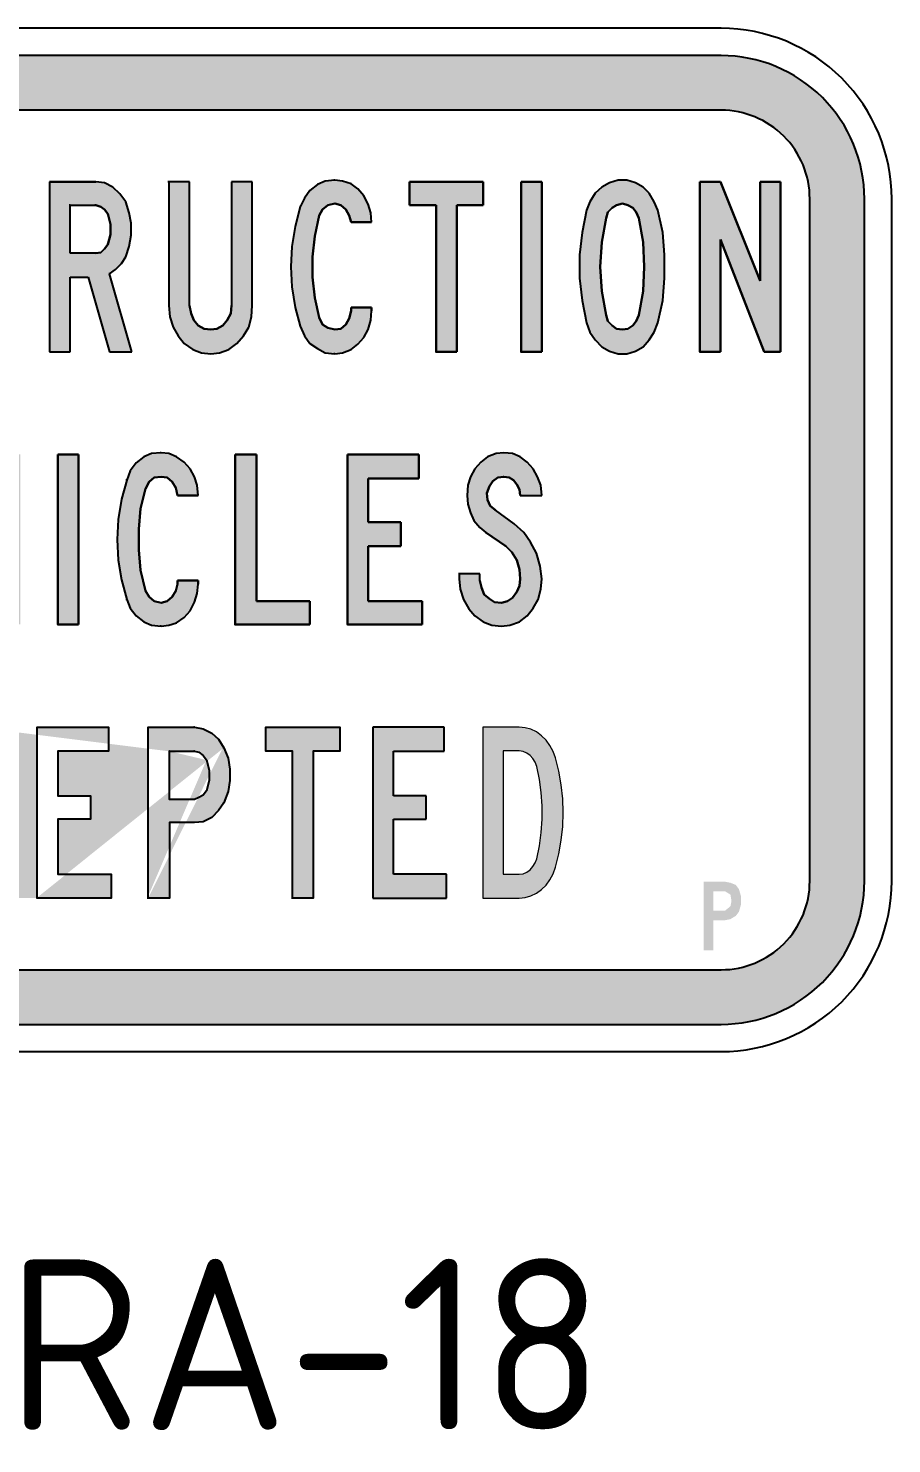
# Model space of a CAD drawing. Extents: x 156 to 1038, y -1303 to 235.
# Drawn here: x 195.8 to 246.4, y 146.8 to 229.8 of the extents above; entities that cross this region are included whole.
import ezdxf

# ---------------------------------------------------------------- set-up
doc = ezdxf.new("R2010")
doc.units = 0
doc.linetypes.add('CENTERX2', pattern=[101.6, 63.5, -12.7, 12.7, -12.7])
doc.layers.get('0').update_dxf_attribs({"linetype": 'CONTINUOUS'})
doc.layers.add('T25', color=1, linetype='CONTINUOUS')
doc.layers.add('TBLK25', color=1, linetype='CONTINUOUS')
doc.styles.add('ISO', font='iso3098b.shx')

msp = doc.modelspace()

# ---------------------------------------------------------------- hatches: boundary and pattern name
at = {"layer": 'T25', "linetype": 'CENTERX2'}
h = msp.add_hatch(color=256, dxfattribs=at)
edge = h.paths.add_edge_path(flags=16)
edge.add_line((166.381, 174.627), (236.381, 174.627))
edge.add_arc((236.381, 179.827), 5.2, 270, 360)
edge.add_line((241.581, 179.827), (241.581, 219.827))
edge.add_arc((236.381, 219.827), 5.2, 0, 90)
edge.add_line((236.381, 225.027), (166.381, 225.027))
edge.add_arc((166.381, 219.827), 5.2, 90, 180)
edge.add_line((161.181, 219.827), (161.181, 179.827))
edge.add_arc((166.381, 179.827), 5.2, 180, 270)
edge = h.paths.add_edge_path()
edge.add_line((166.381, 171.427), (236.381, 171.427))
edge.add_arc((236.381, 179.827), 8.4, 270, 360)
edge.add_line((244.781, 179.827), (244.781, 219.827))
edge.add_arc((236.381, 219.827), 8.4, 0, 90)
edge.add_line((236.381, 228.227), (166.381, 228.227))
edge.add_arc((166.381, 219.827), 8.4, 90, 180)
edge.add_line((157.981, 219.827), (157.981, 179.827))
edge.add_arc((166.381, 179.827), 8.4, 180, 270)
h = msp.add_hatch(color=256, dxfattribs=at)
h.paths.add_polyline_path([(164.238, 216.438), (164.389, 217.647), (164.691, 218.855), (164.892, 219.208), (165.194, 219.46), (165.547, 219.56), (165.95, 219.46), (166.252, 219.208), (166.453, 218.855), (166.504, 218.452), (167.763, 218.452), (167.712, 219.006), (167.511, 219.51), (167.259, 220.013), (166.907, 220.416), (166.504, 220.718), (166.05, 220.87), (165.547, 220.92), (165.043, 220.87), (164.54, 220.668), (164.137, 220.316), (163.784, 219.862), (163.533, 219.359), (163.231, 218.201), (163.079, 217.042), (162.979, 215.834), (163.079, 214.676), (163.231, 213.467), (163.533, 212.359), (163.784, 211.805), (164.137, 211.352), (164.54, 211.05), (165.043, 210.798), (165.547, 210.748), (166.05, 210.798), (166.504, 211), (166.907, 211.302), (167.259, 211.705), (167.511, 212.158), (167.712, 212.712), (167.763, 213.266), (167.763, 213.467), (167.712, 213.467), (166.504, 213.467), (166.504, 213.266), (166.453, 212.812), (166.252, 212.46), (165.95, 212.208), (165.547, 212.158), (165.194, 212.259), (164.892, 212.46), (164.691, 212.863), (164.389, 214.021), (164.238, 215.23)])
h.paths.add_polyline_path([(169.978, 215.179), (170.129, 213.87), (170.381, 212.561), (170.583, 212.007), (170.885, 211.554), (171.237, 211.151), (171.69, 210.899), (172.194, 210.748), (172.698, 210.748), (173.201, 210.899), (173.654, 211.151), (174.057, 211.554), (174.359, 212.007), (174.561, 212.561), (174.813, 213.87), (174.964, 215.179), (174.964, 216.539), (174.813, 217.848), (174.561, 219.157), (174.359, 219.661), (174.057, 220.165), (173.654, 220.517), (173.201, 220.769), (172.698, 220.92), (172.194, 220.92), (171.69, 220.769), (171.237, 220.517), (170.885, 220.165), (170.583, 219.661), (170.381, 219.157), (170.129, 217.848), (169.978, 216.539)])
h.paths.add_polyline_path([(171.187, 215.834), (171.288, 217.294), (171.489, 218.704), (171.64, 219.057), (171.842, 219.308), (172.144, 219.46), (172.446, 219.56), (172.798, 219.46), (173.05, 219.308), (173.302, 219.057), (173.403, 218.704), (173.654, 217.294), (173.755, 215.834), (173.654, 214.424), (173.403, 213.014), (173.302, 212.661), (173.05, 212.41), (172.798, 212.208), (172.446, 212.158), (172.144, 212.208), (171.842, 212.41), (171.64, 212.661), (171.489, 213.014), (171.288, 214.424)], flags=16)
h.paths.add_polyline_path([(178.237, 220.819), (177.028, 220.819), (177.028, 210.849), (178.237, 210.849), (178.237, 217.445), (180.755, 210.849), (181.711, 210.849), (181.711, 220.819), (180.503, 220.819), (180.503, 215.028)])
h.paths.add_polyline_path([(187.502, 213.568), (187.452, 213.115), (187.301, 212.762), (187.049, 212.46), (186.697, 212.259), (186.344, 212.158), (185.992, 212.208), (185.639, 212.359), (185.387, 212.661), (185.186, 213.014), (185.136, 213.467), (185.136, 213.87), (183.927, 213.87), (183.927, 213.568), (183.977, 212.913), (184.179, 212.309), (184.431, 211.805), (184.834, 211.352), (185.287, 211), (185.841, 210.798), (186.344, 210.748), (186.898, 210.798), (187.402, 211.05), (187.855, 211.352), (188.258, 211.805), (188.51, 212.359), (188.661, 212.913), (188.711, 213.568), (188.661, 214.323), (188.409, 215.028), (188.107, 215.683), (187.654, 216.287), (187.15, 216.74), (185.992, 217.546), (185.74, 217.798), (185.589, 218.15), (185.539, 218.603), (185.639, 218.956), (185.891, 219.308), (186.193, 219.51), (186.546, 219.56), (186.848, 219.46), (187.1, 219.308), (187.301, 219.057), (187.452, 218.755), (187.502, 218.452), (188.711, 218.452), (188.661, 219.006), (188.51, 219.51), (188.258, 220.013), (187.905, 220.416), (187.502, 220.718), (187.049, 220.87), (186.546, 220.92), (186.042, 220.87), (185.589, 220.718), (185.186, 220.416), (184.834, 220.013), (184.582, 219.51), (184.431, 219.006), (184.33, 218.452), (184.38, 217.899), (184.531, 217.395), (184.783, 216.942), (185.085, 216.539), (185.488, 216.237), (186.646, 215.431), (186.999, 215.079), (187.251, 214.625), (187.452, 214.122)])
h.paths.add_polyline_path([(193.293, 219.46), (194.855, 219.46), (194.855, 220.819), (190.474, 220.819), (190.474, 219.46), (192.035, 219.46), (192.035, 210.849), (193.293, 210.849)])
h.paths.add_polyline_path([(198.228, 215.23), (199.286, 215.23), (200.545, 210.849), (201.854, 210.849), (200.545, 215.431), (200.897, 215.683), (201.25, 216.035), (201.502, 216.438), (201.703, 217.042), (201.804, 217.697), (201.804, 218.402), (201.703, 219.006), (201.502, 219.661), (201.149, 220.114), (200.746, 220.517), (200.243, 220.769), (199.739, 220.819), (199.689, 220.819), (197.02, 220.819), (197.02, 210.849), (198.228, 210.849)])
h.paths.add_polyline_path([(198.228, 216.64), (198.228, 219.46), (199.739, 219.46), (200.041, 219.359), (200.243, 219.208), (200.444, 218.956), (200.595, 218.352), (200.595, 217.747), (200.444, 217.143), (200.243, 216.891), (200.041, 216.69), (199.739, 216.64)], flags=16)
h.paths.add_polyline_path([(204.271, 212.309), (204.573, 211.805), (204.926, 211.352), (205.429, 211), (205.933, 210.798), (206.487, 210.748), (206.991, 210.798), (207.544, 211), (207.998, 211.352), (208.401, 211.805), (208.703, 212.309), (208.854, 212.913), (208.904, 213.568), (208.904, 220.819), (207.696, 220.819), (207.696, 213.568), (207.645, 213.115), (207.444, 212.712), (207.192, 212.41), (206.839, 212.208), (206.487, 212.158), (206.084, 212.208), (205.732, 212.41), (205.48, 212.712), (205.329, 213.115), (205.228, 213.568), (205.228, 220.819), (204.019, 220.819), (204.019, 213.568), (204.07, 212.913)])
h.paths.add_polyline_path([(211.724, 212.359), (211.976, 211.805), (212.278, 211.352), (212.731, 211.05), (213.184, 210.798), (213.738, 210.748), (214.192, 210.798), (214.695, 211), (215.098, 211.302), (215.45, 211.705), (215.702, 212.158), (215.853, 212.712), (215.904, 213.266), (215.904, 213.467), (215.853, 213.467), (214.695, 213.467), (214.695, 213.266), (214.594, 212.812), (214.393, 212.46), (214.091, 212.208), (213.738, 212.158), (213.335, 212.259), (213.033, 212.46), (212.832, 212.863), (212.58, 214.021), (212.429, 215.23), (212.429, 216.438), (212.58, 217.647), (212.832, 218.855), (213.033, 219.208), (213.335, 219.46), (213.738, 219.56), (214.091, 219.46), (214.393, 219.208), (214.594, 218.855), (214.695, 218.452), (215.904, 218.452), (215.853, 219.006), (215.702, 219.51), (215.45, 220.013), (215.098, 220.416), (214.695, 220.718), (214.192, 220.87), (213.738, 220.92), (213.184, 220.87), (212.731, 220.668), (212.278, 220.316), (211.976, 219.862), (211.724, 219.359), (211.422, 218.201), (211.221, 217.042), (211.17, 215.834), (211.221, 214.676), (211.422, 213.467)])
h.paths.add_polyline_path([(220.889, 219.46), (222.45, 219.46), (222.45, 220.819), (218.119, 220.819), (218.119, 219.46), (219.68, 219.46), (219.68, 210.849), (220.889, 210.849)])
h.paths.add_polyline_path([(224.666, 210.849), (225.874, 210.849), (225.874, 220.819), (224.666, 220.819)])
h.paths.add_polyline_path([(228.09, 215.179), (228.241, 213.87), (228.493, 212.561), (228.694, 212.007), (228.996, 211.554), (229.399, 211.151), (229.853, 210.899), (230.356, 210.748), (230.86, 210.748), (231.363, 210.899), (231.816, 211.151), (232.169, 211.554), (232.471, 212.007), (232.672, 212.561), (232.975, 213.87), (233.075, 215.179), (233.075, 216.539), (232.975, 217.848), (232.672, 219.157), (232.471, 219.661), (232.169, 220.165), (231.816, 220.517), (231.363, 220.769), (230.86, 220.92), (230.356, 220.92), (229.853, 220.769), (229.399, 220.517), (228.996, 220.165), (228.694, 219.661), (228.493, 219.157), (228.241, 217.848), (228.09, 216.539)])
h.paths.add_polyline_path([(229.299, 215.834), (229.399, 217.294), (229.651, 218.704), (229.752, 219.057), (230.004, 219.308), (230.255, 219.46), (230.608, 219.56), (230.91, 219.46), (231.212, 219.308), (231.414, 219.057), (231.565, 218.704), (231.816, 217.294), (231.867, 215.834), (231.816, 214.424), (231.565, 213.014), (231.414, 212.661), (231.212, 212.41), (230.91, 212.208), (230.608, 212.158), (230.255, 212.208), (230.004, 212.41), (229.752, 212.661), (229.651, 213.014), (229.399, 214.424)], flags=16)
h.paths.add_polyline_path([(236.349, 217.445), (238.917, 210.849), (239.874, 210.849), (239.874, 220.819), (238.665, 220.819), (238.665, 215.028), (236.349, 220.819), (235.14, 220.819), (235.14, 210.849), (236.349, 210.849)])
h = msp.add_hatch(color=256, dxfattribs=at)
h.paths.add_polyline_path([(179.143, 198.248), (177.633, 204.845), (176.424, 204.845), (178.589, 194.874), (179.647, 194.874), (181.863, 204.845), (180.604, 204.845)])
h.paths.add_polyline_path([(184.028, 194.874), (188.409, 194.874), (188.409, 196.234), (185.236, 196.234), (185.236, 199.457), (187.2, 199.457), (187.2, 200.866), (185.236, 200.866), (185.236, 203.435), (188.258, 203.435), (188.258, 204.845), (184.028, 204.845)])
h.paths.add_polyline_path([(191.833, 199.457), (194.099, 199.457), (194.099, 194.874), (195.308, 194.874), (195.308, 204.845), (194.099, 204.845), (194.099, 200.866), (191.833, 200.866), (191.833, 204.845), (190.574, 204.845), (190.574, 194.874), (191.833, 194.874)])
h.paths.add_polyline_path([(198.732, 204.845), (197.523, 204.845), (197.523, 194.874), (198.732, 194.874)])
h.paths.add_polyline_path([(201.048, 198.651), (201.25, 197.493), (201.552, 196.334), (201.753, 195.831), (202.106, 195.378), (202.559, 195.025), (203.012, 194.824), (203.566, 194.773), (204.019, 194.824), (204.473, 194.975), (204.926, 195.277), (205.278, 195.68), (205.53, 196.183), (205.681, 196.687), (205.732, 197.241), (205.732, 197.442), (205.681, 197.442), (204.523, 197.442), (204.523, 197.241), (204.422, 196.838), (204.221, 196.485), (203.919, 196.234), (203.566, 196.133), (203.163, 196.234), (202.861, 196.485), (202.66, 196.838), (202.358, 198.047), (202.257, 199.255), (202.257, 200.464), (202.358, 201.672), (202.66, 202.83), (202.861, 203.233), (203.163, 203.485), (203.566, 203.535), (203.919, 203.485), (204.221, 203.233), (204.422, 202.881), (204.523, 202.428), (205.732, 202.428), (205.681, 203.032), (205.53, 203.535), (205.278, 203.989), (204.926, 204.391), (204.473, 204.694), (204.019, 204.895), (203.566, 204.945), (203.012, 204.895), (202.559, 204.694), (202.106, 204.341), (201.753, 203.888), (201.552, 203.334), (201.25, 202.226), (201.048, 201.018), (200.998, 199.859)])
h.paths.add_polyline_path([(207.897, 194.874), (212.278, 194.874), (212.278, 196.234), (209.156, 196.234), (209.156, 204.845), (207.897, 204.845)])
h.paths.add_polyline_path([(215.702, 199.457), (217.616, 199.457), (217.616, 200.866), (215.702, 200.866), (215.702, 203.435), (218.673, 203.435), (218.673, 204.845), (214.494, 204.845), (214.494, 194.874), (218.875, 194.874), (218.875, 196.234), (215.702, 196.234)])
h.paths.add_polyline_path([(223.155, 201.571), (222.853, 201.823), (222.702, 202.176), (222.651, 202.579), (222.803, 202.981), (223.004, 203.284), (223.306, 203.485), (223.659, 203.535), (223.961, 203.485), (224.213, 203.334), (224.414, 203.082), (224.565, 202.78), (224.615, 202.428), (225.874, 202.428), (225.824, 203.032), (225.623, 203.535), (225.371, 203.989), (225.018, 204.391), (224.615, 204.694), (224.162, 204.895), (223.659, 204.945), (223.205, 204.895), (222.702, 204.694), (222.299, 204.391), (221.947, 203.989), (221.695, 203.535), (221.544, 203.032), (221.493, 202.428), (221.544, 201.924), (221.695, 201.42), (221.896, 200.967), (222.249, 200.564), (222.601, 200.262), (223.759, 199.457), (224.112, 199.104), (224.414, 198.651), (224.565, 198.097), (224.615, 197.543), (224.565, 197.14), (224.414, 196.788), (224.162, 196.435), (223.86, 196.234), (223.508, 196.133), (223.105, 196.183), (222.803, 196.385), (222.5, 196.637), (222.349, 197.039), (222.249, 197.442), (222.249, 197.845), (221.04, 197.845), (221.04, 197.543), (221.09, 196.939), (221.292, 196.334), (221.594, 195.78), (221.947, 195.378), (222.45, 195.025), (222.954, 194.824), (223.508, 194.773), (224.011, 194.824), (224.565, 195.025), (225.018, 195.378), (225.371, 195.831), (225.673, 196.334), (225.824, 196.939), (225.874, 197.543), (225.774, 198.298), (225.572, 199.054), (225.22, 199.708), (224.817, 200.262), (224.263, 200.766)])
h = msp.add_hatch(color=256, dxfattribs=at)
h.paths.add_polyline_path([(190.67, 183.208), (190.67, 184.467), (190.821, 185.676), (191.124, 186.834), (191.275, 187.187), (191.627, 187.438), (191.98, 187.539), (192.332, 187.438), (192.634, 187.237), (192.836, 186.885), (192.936, 186.431), (194.145, 186.431), (194.095, 186.985), (193.944, 187.539), (193.692, 187.992), (193.339, 188.395), (192.936, 188.697), (192.433, 188.899), (191.98, 188.949), (191.476, 188.848), (190.973, 188.647), (190.57, 188.294), (190.217, 187.892), (189.965, 187.338), (189.663, 186.18), (189.462, 185.021), (189.411, 183.863), (189.462, 182.655), (189.663, 181.496), (189.965, 180.338), (190.217, 179.835), (190.57, 179.381), (190.973, 179.029), (191.476, 178.827), (191.98, 178.727), (192.433, 178.827), (192.936, 178.978), (193.339, 179.281), (193.692, 179.683), (193.944, 180.137), (194.095, 180.691), (194.145, 181.245), (194.145, 181.446), (194.095, 181.446), (192.936, 181.446), (192.936, 181.245), (192.836, 180.842), (192.634, 180.489), (192.332, 180.237), (191.98, 180.137), (191.627, 180.237), (191.275, 180.489), (191.124, 180.842), (190.821, 182)])
h.paths.add_polyline_path([(179.793, 178.827), (175.463, 178.827), (175.463, 188.848), (179.642, 188.848), (179.642, 187.438), (176.671, 187.438), (176.671, 184.82), (178.585, 184.82), (178.585, 183.46), (176.671, 183.46), (176.671, 180.237), (179.793, 180.237)], flags=17)
h.paths.add_polyline_path([(196.31, 178.827), (196.31, 188.848), (200.49, 188.848), (200.49, 187.438), (197.519, 187.438), (197.519, 184.82), (199.432, 184.82), (199.432, 183.46), (197.519, 183.46), (197.519, 180.237), (200.641, 180.237), (200.641, 178.827)], flags=17)
h.paths.add_polyline_path([(219.092, 184.82), (217.179, 184.82), (217.179, 187.438), (220.15, 187.438), (220.15, 188.848), (215.97, 188.848), (215.97, 178.827), (220.301, 178.827), (220.301, 180.237), (217.179, 180.237), (217.179, 183.46), (219.092, 183.46)])
h.paths.add_polyline_path([(222.42, 178.833), (224.553, 178.833), (224.9, 178.861), (225.239, 178.961), (225.569, 179.117), (225.861, 179.328), (226.127, 179.593), (226.356, 179.904), (226.548, 180.261), (226.676, 180.636), (226.877, 181.423), (227.014, 182.219), (227.106, 183.025), (227.133, 183.839), (227.106, 184.654), (227.014, 185.468), (226.877, 186.264), (226.676, 187.051), (226.548, 187.427), (226.356, 187.774), (226.127, 188.086), (225.861, 188.351), (225.569, 188.571), (225.239, 188.726), (224.9, 188.818), (224.553, 188.854), (222.42, 188.854)])
h.paths.add_polyline_path([(223.619, 180.234), (224.553, 180.234), (224.781, 180.261), (224.992, 180.353), (225.193, 180.49), (225.358, 180.673), (225.486, 180.892), (225.578, 181.14), (225.733, 181.899), (225.843, 182.668), (225.889, 183.455), (225.889, 184.233), (225.843, 185.011), (225.733, 185.789), (225.578, 186.548), (225.486, 186.795), (225.358, 187.015), (225.193, 187.198), (224.992, 187.335), (224.781, 187.418), (224.553, 187.454), (223.619, 187.454)], flags=16)
h.paths.add_polyline_path([(185.786, 178.827), (187.196, 178.827), (185.182, 184.065), (186.994, 188.848), (185.635, 188.848), (184.577, 185.827), (183.52, 188.848), (182.16, 188.848), (183.973, 184.065), (181.959, 178.827), (183.369, 178.827), (184.577, 182.252)], flags=17)
h.paths.add_polyline_path([(207.238, 184.417), (206.936, 183.964), (206.533, 183.561), (206.029, 183.309), (205.526, 183.259), (204.065, 183.259), (204.065, 178.827), (202.806, 178.827), (202.806, 188.848), (205.526, 188.848), (206.029, 188.748), (206.533, 188.496), (206.936, 188.143), (207.238, 187.64), (207.49, 187.036), (207.59, 186.381), (207.59, 185.726), (207.49, 185.072)])
h.paths.add_polyline_path([(205.526, 188.848), (205.475, 188.848)], flags=17)
h.paths.add_polyline_path([(206.231, 185.122), (206.029, 184.87), (205.777, 184.719), (205.526, 184.618), (204.065, 184.618), (204.065, 187.438), (205.526, 187.438), (205.777, 187.388), (206.029, 187.187), (206.231, 186.935), (206.382, 186.331), (206.382, 185.726)], flags=16)
h.paths.add_polyline_path([(205.475, 187.438), (205.526, 187.438)], flags=0)
h.paths.add_polyline_path([(211.266, 178.827), (211.266, 187.438), (209.705, 187.438), (209.705, 188.848), (214.036, 188.848), (214.036, 187.438), (212.475, 187.438), (212.475, 178.827)])
edge = h.paths.add_edge_path()
edge.add_line((175.463, 178.827), (175.412, 178.827))
edge.add_line((196.31, 178.827), (196.26, 178.827))
edge.add_line((207.238, 187.64), (207.187, 187.64))
edge.add_line((202.806, 178.827), (202.756, 178.827))
edge.add_line((206.231, 186.935), (206.18, 186.935))
edge.add_line((204.065, 187.438), (204.015, 187.438))
edge.add_line((191.929, 188.949), (191.98, 188.949))
edge.add_line((191.98, 188.949), (192.433, 188.899))
edge.add_line((192.433, 188.899), (192.936, 188.697))
edge.add_line((192.936, 188.697), (193.339, 188.395))
edge.add_line((193.339, 188.395), (193.692, 187.992))
edge.add_line((193.692, 187.992), (193.944, 187.539))
edge.add_line((193.944, 187.539), (194.095, 186.985))
edge.add_line((194.095, 186.985), (194.145, 186.431))
edge.add_line((194.145, 186.431), (192.936, 186.431))
edge.add_line((192.936, 186.431), (192.836, 186.885))
edge.add_line((192.836, 186.885), (192.634, 187.237))
edge.add_line((192.634, 187.237), (192.332, 187.438))
edge.add_line((192.332, 187.438), (191.98, 187.539))
edge.add_line((191.98, 187.539), (191.627, 187.438))
edge.add_line((191.627, 187.438), (191.275, 187.187))
edge.add_line((191.275, 187.187), (191.124, 186.834))
edge.add_line((191.124, 186.834), (190.821, 185.676))
edge.add_line((190.821, 185.676), (190.67, 184.467))
edge.add_line((190.67, 184.467), (190.67, 183.208))
edge.add_line((190.67, 183.208), (190.821, 182))
edge.add_line((190.821, 182), (191.124, 180.842))
edge.add_line((191.124, 180.842), (191.275, 180.489))
edge.add_line((191.275, 180.489), (191.627, 180.237))
edge.add_line((191.627, 180.237), (191.98, 180.137))
edge.add_line((191.98, 180.137), (192.332, 180.237))
edge.add_line((192.332, 180.237), (192.634, 180.489))
edge.add_line((192.634, 180.489), (192.836, 180.842))
edge.add_line((192.836, 180.842), (192.936, 181.245))
edge.add_line((192.936, 181.245), (192.936, 181.446))
edge.add_line((192.936, 181.446), (194.145, 181.446))
edge.add_line((194.145, 181.446), (194.095, 181.446))
h.paths.add_polyline_path([(197.933, 151.34), (204.84, 151.34), (204.84, 146.84), (197.933, 146.84)], flags=9)
at = {"layer": 'TBLK25', "linetype": 'CENTERX2'}
h = msp.add_hatch(color=256, dxfattribs=at)
h.paths.add_polyline_path([(236.617, 179.226), (236.554, 179.226)], flags=0)
edge = h.paths.add_edge_path(flags=16)
edge.add_line((235.927, 178.097), (235.927, 179.226))
edge.add_line((235.927, 179.226), (236.617, 179.226))
edge.add_line((236.93, 179.037), (236.617, 179.226))
edge.add_line((236.93, 179.037), (236.993, 178.661))
edge.add_line((236.993, 178.661), (236.93, 178.348))
edge.add_line((236.93, 178.348), (236.617, 178.097))
edge.add_line((236.617, 178.097), (235.927, 178.097))
h.paths.add_polyline_path([(236.554, 179.79), (236.617, 179.79)], flags=16)
edge = h.paths.add_edge_path()
edge.add_line((235.927, 175.776), (235.362, 175.776))
edge.add_line((235.362, 175.776), (235.362, 179.79))
edge.add_line((235.362, 179.79), (236.617, 179.79))
edge.add_line((236.93, 179.727), (236.617, 179.79))
edge.add_line((236.93, 179.727), (237.244, 179.602))
edge.add_line((237.244, 179.602), (237.432, 179.351))
edge.add_line((237.432, 179.351), (237.557, 178.912))
edge.add_line((237.557, 178.912), (237.557, 178.473))
edge.add_line((237.557, 178.473), (237.432, 178.034))
edge.add_line((237.432, 178.034), (237.244, 177.783))
edge.add_line((237.244, 177.783), (236.93, 177.595))
edge.add_line((236.93, 177.595), (236.617, 177.532))
edge.add_line((236.617, 177.532), (235.927, 177.532))
edge.add_line((235.927, 177.532), (235.927, 175.776))

# ---------------------------------------------------------------- linework, layer by layer
at = {"color": 1}
for p, q in [((197.02, 220.819), (197.02, 210.849)), ((197.02, 220.819), (199.739, 220.819)), ((199.739, 220.819), (199.689, 220.819)), ((199.739, 220.819), (199.689, 220.819)), ((200.243, 220.769), (199.739, 220.819)), ((200.746, 220.517), (200.243, 220.769)), ((204.019, 220.819), (203.969, 220.819)), ((204.019, 220.819), (204.019, 213.568)), ((205.228, 220.819), (204.019, 220.819)), ((205.228, 213.568), (205.228, 220.819)), ((208.904, 220.819), (207.696, 220.819)), ((207.696, 220.819), (207.696, 213.568)), ((208.904, 213.568), (208.904, 220.819)), ((213.184, 220.87), (212.731, 220.668)), ((213.738, 220.92), (213.184, 220.87)), ((213.738, 220.92), (213.688, 220.92)), ((214.192, 220.87), (213.738, 220.92)), ((214.695, 220.718), (214.192, 220.87)), ((218.119, 219.46), (218.119, 220.819)), ((218.119, 220.819), (222.45, 220.819)), ((222.45, 220.819), (222.45, 219.46)), ((224.666, 210.849), (224.666, 220.819)), ((224.666, 220.819), (225.874, 220.819)), ((225.874, 220.819), (225.874, 210.849)), ((229.853, 220.769), (229.399, 220.517)), ((230.356, 220.92), (229.853, 220.769)), ((230.86, 220.92), (230.356, 220.92)), ((231.363, 220.769), (230.86, 220.92)), ((231.816, 220.517), (231.363, 220.769)), ((235.14, 210.849), (235.14, 220.819)), ((235.14, 220.819), (236.349, 220.819)), ((236.349, 220.819), (238.665, 215.028)), ((238.665, 215.028), (238.665, 220.819)), ((238.665, 220.819), (239.874, 220.819)), ((239.874, 220.819), (239.874, 210.849)), ((201.149, 220.114), (200.746, 220.517)), ((201.502, 219.661), (201.149, 220.114)), ((212.278, 220.316), (211.976, 219.862)), ((212.731, 220.668), (212.278, 220.316)), ((215.098, 220.416), (214.695, 220.718)), ((215.45, 220.013), (215.098, 220.416)), ((215.702, 219.51), (215.45, 220.013)), ((228.996, 220.165), (228.694, 219.661)), ((229.399, 220.517), (228.996, 220.165)), ((232.169, 220.165), (231.816, 220.517)), ((232.471, 219.661), (232.169, 220.165)), ((198.228, 219.46), (198.178, 219.46)), ((198.228, 219.46), (199.739, 219.46)), ((198.228, 216.64), (198.228, 219.46)), ((199.739, 219.46), (199.689, 219.46)), ((199.739, 219.46), (199.689, 219.46)), ((200.041, 219.359), (199.739, 219.46)), ((200.243, 219.208), (200.041, 219.359)), ((200.444, 218.956), (200.243, 219.208)), ((201.502, 219.661), (201.451, 219.661)), ((201.703, 219.006), (201.502, 219.661)), ((211.724, 219.359), (211.422, 218.201)), ((211.724, 219.359), (211.674, 219.359)), ((211.976, 219.862), (211.724, 219.359)), ((213.033, 219.208), (212.832, 218.855)), ((213.335, 219.46), (213.033, 219.208)), ((213.738, 219.56), (213.335, 219.46)), ((214.091, 219.46), (213.738, 219.56)), ((214.393, 219.208), (214.091, 219.46)), ((214.594, 218.855), (214.393, 219.208)), ((215.853, 219.006), (215.702, 219.51)), ((219.68, 219.46), (218.119, 219.46)), ((219.68, 210.849), (219.68, 219.46)), ((222.45, 219.46), (220.889, 219.46)), ((220.889, 219.46), (220.889, 210.849)), ((228.493, 219.157), (228.241, 217.848)), ((228.694, 219.661), (228.493, 219.157)), ((230.004, 219.308), (229.752, 219.057)), ((230.255, 219.46), (230.004, 219.308)), ((230.608, 219.56), (230.255, 219.46)), ((230.91, 219.46), (230.608, 219.56)), ((231.212, 219.308), (230.91, 219.46)), ((231.414, 219.057), (231.212, 219.308)), ((232.672, 219.157), (232.471, 219.661)), ((232.975, 217.848), (232.672, 219.157)), ((200.444, 218.956), (200.394, 218.956)), ((200.595, 218.352), (200.444, 218.956)), ((200.595, 217.747), (200.595, 218.352)), ((201.804, 218.402), (201.703, 219.006)), ((201.804, 217.697), (201.804, 218.402)), ((212.832, 218.855), (212.58, 217.647)), ((214.695, 218.452), (214.594, 218.855)), ((215.904, 218.452), (214.695, 218.452)), ((215.904, 218.452), (215.853, 219.006)), ((229.651, 218.704), (229.399, 217.294)), ((229.752, 219.057), (229.651, 218.704)), ((231.565, 218.704), (231.414, 219.057)), ((231.816, 217.294), (231.565, 218.704)), ((200.444, 217.143), (200.595, 217.747)), ((201.703, 217.042), (201.804, 217.697)), ((211.422, 218.201), (211.221, 217.042)), ((212.58, 217.647), (212.429, 216.438)), ((228.241, 217.848), (228.09, 216.539)), ((233.075, 216.539), (232.975, 217.848)), ((238.917, 210.849), (236.349, 217.445)), ((236.349, 217.445), (236.349, 210.849)), ((199.739, 216.64), (198.228, 216.64)), ((199.739, 216.64), (200.041, 216.69)), ((200.041, 216.69), (200.243, 216.891)), ((200.243, 216.891), (200.444, 217.143)), ((200.444, 217.143), (200.394, 217.143)), ((201.502, 216.438), (201.703, 217.042)), ((211.221, 217.042), (211.17, 215.834)), ((229.399, 217.294), (229.299, 215.834)), ((231.867, 215.834), (231.816, 217.294)), ((200.897, 215.683), (201.25, 216.035)), ((201.25, 216.035), (201.502, 216.438)), ((201.502, 216.438), (201.451, 216.438)), ((211.17, 215.834), (211.221, 214.676)), ((212.429, 216.438), (212.429, 215.23)), ((228.09, 216.539), (228.09, 215.179)), ((229.299, 215.834), (229.399, 214.424)), ((231.816, 214.424), (231.867, 215.834)), ((233.075, 215.179), (233.075, 216.539)), ((198.228, 210.849), (198.228, 215.23)), ((198.228, 215.23), (199.286, 215.23)), ((199.286, 215.23), (200.545, 210.849)), ((200.545, 215.431), (200.495, 215.431)), ((200.545, 215.431), (200.897, 215.683)), ((201.854, 210.849), (200.545, 215.431)), ((212.429, 215.23), (212.58, 214.021)), ((228.09, 215.179), (228.241, 213.87)), ((232.975, 213.87), (233.075, 215.179)), ((211.221, 214.676), (211.422, 213.467)), ((229.399, 214.424), (229.651, 213.014)), ((231.565, 213.014), (231.816, 214.424)), ((204.019, 213.568), (204.07, 212.913)), ((205.228, 213.568), (205.329, 213.115)), ((207.696, 213.568), (207.645, 213.568)), ((207.645, 213.115), (207.696, 213.568)), ((207.696, 213.568), (207.645, 213.568)), ((208.854, 212.913), (208.904, 213.568)), ((211.422, 213.467), (211.724, 212.359)), ((212.58, 214.021), (212.832, 212.863)), ((214.695, 213.266), (214.695, 213.467)), ((214.695, 213.467), (215.904, 213.467)), ((215.904, 213.467), (215.853, 213.467)), ((215.904, 213.467), (215.904, 213.266)), ((228.241, 213.87), (228.493, 212.561)), ((232.672, 212.561), (232.975, 213.87)), ((204.07, 212.913), (204.271, 212.309)), ((205.329, 213.115), (205.48, 212.712)), ((205.48, 212.712), (205.732, 212.41)), ((207.192, 212.41), (207.444, 212.712)), ((207.444, 212.712), (207.645, 213.115)), ((208.703, 212.309), (208.854, 212.913)), ((212.832, 212.863), (213.033, 212.46)), ((213.033, 212.46), (213.335, 212.259)), ((214.091, 212.208), (214.393, 212.46)), ((214.393, 212.46), (214.594, 212.812)), ((214.594, 212.812), (214.695, 213.266)), ((215.702, 212.158), (215.853, 212.712)), ((215.904, 213.266), (215.853, 213.266)), ((215.853, 212.712), (215.904, 213.266)), ((215.904, 213.266), (215.853, 213.266)), ((228.493, 212.561), (228.694, 212.007)), ((229.651, 213.014), (229.752, 212.661)), ((229.752, 212.661), (230.004, 212.41)), ((231.212, 212.41), (231.414, 212.661)), ((231.414, 212.661), (231.565, 213.014)), ((231.565, 213.014), (231.514, 213.014)), ((232.471, 212.007), (232.672, 212.561)), ((232.672, 212.561), (232.622, 212.561)), ((204.271, 212.309), (204.573, 211.805)), ((204.573, 211.805), (204.926, 211.352)), ((205.732, 212.41), (206.084, 212.208)), ((206.084, 212.208), (206.487, 212.158)), ((206.487, 212.158), (206.437, 212.158)), ((206.487, 212.158), (206.839, 212.208)), ((206.839, 212.208), (207.192, 212.41)), ((207.998, 211.352), (208.401, 211.805)), ((208.401, 211.805), (208.703, 212.309)), ((211.724, 212.359), (211.674, 212.359)), ((211.724, 212.359), (211.976, 211.805)), ((211.976, 211.805), (212.278, 211.352)), ((213.335, 212.259), (213.738, 212.158)), ((213.738, 212.158), (214.091, 212.208)), ((215.098, 211.302), (215.45, 211.705)), ((215.45, 211.705), (215.702, 212.158)), ((228.694, 212.007), (228.996, 211.554)), ((230.004, 212.41), (230.255, 212.208)), ((230.255, 212.208), (230.608, 212.158)), ((230.608, 212.158), (230.91, 212.208)), ((230.91, 212.208), (231.212, 212.41)), ((232.169, 211.554), (232.471, 212.007)), ((197.02, 210.849), (198.228, 210.849)), ((200.545, 210.849), (201.854, 210.849)), ((204.926, 211.352), (205.429, 211)), ((205.429, 211), (205.933, 210.798)), ((205.933, 210.798), (206.487, 210.748)), ((206.487, 210.748), (206.991, 210.798)), ((206.991, 210.798), (207.544, 211)), ((207.544, 211), (207.998, 211.352)), ((212.278, 211.352), (212.731, 211.05)), ((212.731, 211.05), (213.184, 210.798)), ((213.184, 210.798), (213.738, 210.748)), ((213.738, 210.748), (214.192, 210.798)), ((214.192, 210.798), (214.695, 211)), ((214.695, 211), (215.098, 211.302)), ((219.68, 210.849), (219.63, 210.849)), ((220.889, 210.849), (219.68, 210.849)), ((224.666, 210.849), (224.615, 210.849)), ((225.874, 210.849), (224.666, 210.849)), ((228.996, 211.554), (229.399, 211.151)), ((229.399, 211.151), (229.853, 210.899)), ((229.853, 210.899), (230.356, 210.748)), ((230.86, 210.748), (231.363, 210.899)), ((231.363, 210.899), (231.816, 211.151)), ((231.816, 211.151), (232.169, 211.554)), ((235.14, 210.849), (235.09, 210.849)), ((236.349, 210.849), (235.14, 210.849)), ((239.874, 210.849), (238.917, 210.849)), ((213.738, 210.748), (213.688, 210.748)), ((230.356, 210.748), (230.86, 210.748)), ((197.523, 194.874), (197.523, 204.845)), ((197.523, 204.845), (198.732, 204.845)), ((198.732, 204.845), (198.732, 194.874)), ((202.106, 204.341), (201.753, 203.888)), ((202.559, 204.694), (202.106, 204.341)), ((203.012, 204.895), (202.559, 204.694)), ((203.566, 204.945), (203.012, 204.895)), ((203.566, 204.945), (203.516, 204.945)), ((204.019, 204.895), (203.566, 204.945)), ((204.473, 204.694), (204.019, 204.895)), ((204.926, 204.391), (204.473, 204.694)), ((205.278, 203.989), (204.926, 204.391)), ((207.897, 194.874), (207.897, 204.845)), ((207.897, 204.845), (209.156, 204.845)), ((209.156, 204.845), (209.156, 196.234)), ((214.494, 194.874), (214.494, 204.845)), ((214.494, 204.845), (218.673, 204.845)), ((218.673, 204.845), (218.673, 203.435)), ((222.299, 204.391), (221.947, 203.989)), ((222.702, 204.694), (222.299, 204.391)), ((223.205, 204.895), (222.702, 204.694)), ((223.659, 204.945), (223.205, 204.895)), ((224.162, 204.895), (223.659, 204.945)), ((224.615, 204.694), (224.162, 204.895)), ((225.018, 204.391), (224.615, 204.694)), ((225.371, 203.989), (225.018, 204.391)), ((201.552, 203.334), (201.25, 202.226)), ((201.552, 203.334), (201.502, 203.334)), ((201.753, 203.888), (201.552, 203.334)), ((203.163, 203.485), (202.861, 203.233)), ((203.566, 203.535), (203.163, 203.485)), ((203.919, 203.485), (203.566, 203.535)), ((204.221, 203.233), (203.919, 203.485)), ((205.53, 203.535), (205.278, 203.989)), ((205.681, 203.032), (205.53, 203.535)), ((218.673, 203.435), (215.702, 203.435)), ((215.702, 203.435), (215.702, 200.866)), ((221.695, 203.535), (221.544, 203.032)), ((221.947, 203.989), (221.695, 203.535)), ((223.306, 203.485), (223.004, 203.284)), ((223.659, 203.535), (223.306, 203.485)), ((223.659, 203.535), (223.608, 203.535)), ((223.961, 203.485), (223.659, 203.535)), ((224.213, 203.334), (223.961, 203.485)), ((224.414, 203.082), (224.213, 203.334)), ((225.623, 203.535), (225.371, 203.989)), ((225.824, 203.032), (225.623, 203.535)), ((202.66, 202.83), (202.358, 201.672)), ((202.861, 203.233), (202.66, 202.83)), ((204.422, 202.881), (204.221, 203.233)), ((204.523, 202.428), (204.422, 202.881)), ((205.732, 202.428), (205.681, 203.032)), ((221.544, 203.032), (221.493, 202.428)), ((222.803, 202.981), (222.651, 202.579)), ((222.651, 202.579), (222.702, 202.176)), ((223.004, 203.284), (222.803, 202.981)), ((224.565, 202.78), (224.414, 203.082)), ((224.615, 202.428), (224.565, 202.78)), ((225.874, 202.428), (225.824, 203.032)), ((201.25, 202.226), (201.048, 201.018)), ((202.358, 201.672), (202.257, 200.464)), ((205.732, 202.428), (204.523, 202.428)), ((221.493, 202.428), (221.544, 201.924)), ((221.544, 201.924), (221.695, 201.42)), ((222.702, 202.176), (222.853, 201.823)), ((222.853, 201.823), (223.155, 201.571)), ((224.615, 202.428), (225.874, 202.428)), ((201.048, 201.018), (200.998, 199.859)), ((215.702, 200.866), (217.616, 200.866)), ((217.616, 200.866), (217.616, 199.457)), ((221.695, 201.42), (221.896, 200.967)), ((221.896, 200.967), (222.249, 200.564)), ((223.155, 201.571), (223.105, 201.571)), ((223.155, 201.571), (223.105, 201.571)), ((224.263, 200.766), (223.155, 201.571)), ((202.257, 200.464), (202.257, 199.255)), ((222.249, 200.564), (222.601, 200.262)), ((222.601, 200.262), (222.551, 200.262)), ((222.601, 200.262), (222.551, 200.262)), ((223.759, 199.457), (222.601, 200.262)), ((224.817, 200.262), (224.263, 200.766)), ((225.22, 199.708), (224.817, 200.262)), ((200.998, 199.859), (201.048, 198.651)), ((202.257, 199.255), (202.358, 198.047)), ((217.616, 199.457), (215.702, 199.457)), ((215.702, 199.457), (215.702, 196.234)), ((223.759, 199.457), (223.709, 199.457)), ((224.112, 199.104), (223.759, 199.457)), ((225.572, 199.054), (225.22, 199.708)), ((201.048, 198.651), (201.25, 197.493)), ((224.414, 198.651), (224.112, 199.104)), ((224.565, 198.097), (224.414, 198.651)), ((225.774, 198.298), (225.572, 199.054)), ((202.358, 198.047), (202.66, 196.838)), ((221.04, 197.845), (220.99, 197.845)), ((221.04, 197.845), (221.04, 197.543)), ((222.249, 197.845), (221.04, 197.845)), ((221.04, 197.543), (221.09, 196.939)), ((222.249, 197.442), (222.249, 197.845)), ((224.615, 197.543), (224.565, 198.097)), ((224.565, 197.14), (224.615, 197.543)), ((224.615, 197.543), (224.565, 197.543)), ((225.874, 197.543), (225.774, 198.298)), ((225.824, 196.939), (225.874, 197.543)), ((201.25, 197.493), (201.552, 196.334)), ((202.66, 196.838), (202.861, 196.485)), ((204.221, 196.485), (204.422, 196.838)), ((204.422, 196.838), (204.523, 197.241)), ((204.523, 197.241), (204.523, 197.442)), ((204.523, 197.442), (205.732, 197.442)), ((205.53, 196.183), (205.681, 196.687)), ((205.732, 197.442), (205.681, 197.442)), ((205.732, 197.241), (205.681, 197.241)), ((205.681, 196.687), (205.732, 197.241)), ((205.732, 197.241), (205.681, 197.241)), ((205.732, 197.442), (205.732, 197.241)), ((221.09, 196.939), (221.292, 196.334)), ((222.249, 197.442), (222.349, 197.039)), ((222.349, 197.039), (222.5, 196.637)), ((224.162, 196.435), (224.414, 196.788)), ((224.414, 196.788), (224.565, 197.14)), ((225.673, 196.334), (225.824, 196.939)), ((201.552, 196.334), (201.502, 196.334)), ((201.552, 196.334), (201.753, 195.831)), ((202.861, 196.485), (203.163, 196.234)), ((203.163, 196.234), (203.566, 196.133)), ((203.566, 196.133), (203.919, 196.234)), ((203.919, 196.234), (204.221, 196.485)), ((205.278, 195.68), (205.53, 196.183)), ((209.156, 196.234), (212.278, 196.234)), ((212.278, 196.234), (212.278, 194.874)), ((215.702, 196.234), (218.875, 196.234)), ((218.875, 196.234), (218.875, 194.874)), ((221.292, 196.334), (221.594, 195.78)), ((222.5, 196.637), (222.803, 196.385)), ((222.803, 196.385), (223.105, 196.183)), ((223.105, 196.183), (223.508, 196.133)), ((223.508, 196.133), (223.457, 196.133)), ((223.508, 196.133), (223.86, 196.234)), ((223.86, 196.234), (224.162, 196.435)), ((225.371, 195.831), (225.673, 196.334)), ((201.753, 195.831), (202.106, 195.378)), ((202.106, 195.378), (202.559, 195.025)), ((202.559, 195.025), (203.012, 194.824)), ((204.473, 194.975), (204.926, 195.277)), ((204.926, 195.277), (205.278, 195.68)), ((221.594, 195.78), (221.947, 195.378)), ((221.947, 195.378), (222.45, 195.025)), ((222.45, 195.025), (222.954, 194.824)), ((224.011, 194.824), (224.565, 195.025)), ((224.565, 195.025), (225.018, 195.378)), ((225.018, 195.378), (225.371, 195.831)), ((197.523, 194.874), (197.473, 194.874)), ((198.732, 194.874), (197.523, 194.874)), ((203.012, 194.824), (203.566, 194.773)), ((203.566, 194.773), (203.516, 194.773)), ((203.566, 194.773), (204.019, 194.824)), ((204.019, 194.824), (204.473, 194.975)), ((207.897, 194.874), (207.847, 194.874)), ((212.278, 194.874), (207.897, 194.874)), ((214.494, 194.874), (214.443, 194.874)), ((218.875, 194.874), (214.494, 194.874)), ((222.954, 194.824), (223.508, 194.773)), ((223.508, 194.773), (224.011, 194.824)), ((207.238, 187.64), (207.187, 187.64)), ((204.065, 187.438), (204.015, 187.438)), ((206.231, 186.935), (206.18, 186.935)), ((196.31, 178.827), (196.26, 178.827)), ((202.806, 178.827), (202.756, 178.827))]:
    msp.add_line(p, q, dxfattribs=at)
msp.add_lwpolyline([(196.31, 178.827), (196.31, 188.848), (200.49, 188.848), (200.49, 187.438), (197.519, 187.438), (197.519, 184.82), (199.432, 184.82), (199.432, 183.46), (197.519, 183.46), (197.519, 180.237), (200.641, 180.237), (200.641, 178.827)], close=True, dxfattribs=at)
for points in [[(207.187, 184.417), (207.238, 184.417), (206.936, 183.964), (206.533, 183.561), (206.029, 183.309), (205.526, 183.259), (204.065, 183.259), (204.065, 178.827), (202.806, 178.827), (202.806, 188.848), (205.526, 188.848), (205.475, 188.848), (205.526, 188.848), (206.029, 188.748), (206.533, 188.496), (206.936, 188.143), (207.238, 187.64), (207.49, 187.036), (207.59, 186.381), (207.59, 185.726), (207.49, 185.072), (207.238, 184.417)], [(211.266, 178.827), (211.266, 187.438), (209.705, 187.438), (209.705, 188.848), (214.036, 188.848), (214.036, 187.438), (212.475, 187.438), (212.475, 178.827), (211.266, 178.827), (211.216, 178.827)], [(206.18, 185.122), (206.231, 185.122), (206.029, 184.87), (205.777, 184.719), (205.526, 184.618), (204.065, 184.618), (204.065, 187.438), (205.526, 187.438), (205.475, 187.438), (205.526, 187.438), (205.777, 187.388), (206.029, 187.187), (206.231, 186.935), (206.382, 186.331), (206.382, 185.726), (206.231, 185.122)]]:
    msp.add_lwpolyline(points, dxfattribs=at)
at = {"layer": 'T25', "color": 3}
msp.add_lwpolyline([(166.381, 169.827), (236.381, 169.827, 0.414214), (246.381, 179.827), (246.381, 219.827, 0.414214), (236.381, 229.827), (166.381, 229.827, 0.414214), (156.381, 219.827), (156.381, 179.827, 0.414214)], format="xyb", close=True, dxfattribs=at)
at = {"layer": 'T25'}
for points in [[(166.381, 171.427), (236.381, 171.427, 0.414214), (244.781, 179.827), (244.781, 219.827, 0.414214), (236.381, 228.227), (166.381, 228.227, 0.414214), (157.981, 219.827), (157.981, 179.827, 0.414214)], [(166.381, 174.627), (236.381, 174.627, 0.414214), (241.581, 179.827), (241.581, 219.827, 0.414214), (236.381, 225.027), (166.381, 225.027, 0.414214), (161.181, 219.827), (161.181, 179.827, 0.414214)]]:
    msp.add_lwpolyline(points, format="xyb", close=True, dxfattribs=at)
at = {"layer": 'T25', "linetype": 'CENTERX2'}
for points in [[(198.228, 215.23), (199.286, 215.23), (200.545, 210.849), (201.854, 210.849), (200.545, 215.431), (200.897, 215.683), (201.25, 216.035), (201.502, 216.438), (201.703, 217.042), (201.804, 217.697), (201.804, 218.402), (201.703, 219.006), (201.502, 219.661), (201.149, 220.114), (200.746, 220.517), (200.243, 220.769), (199.739, 220.819), (199.689, 220.819), (197.02, 220.819), (197.02, 210.849), (198.228, 210.849)], [(205.329, 213.115), (205.228, 213.568), (205.228, 220.819), (204.019, 220.819), (204.019, 213.568), (204.07, 212.913), (204.271, 212.309), (204.573, 211.805), (204.926, 211.352), (205.429, 211), (205.933, 210.798), (206.487, 210.748), (206.991, 210.798), (207.544, 211), (207.998, 211.352), (208.401, 211.805), (208.703, 212.309), (208.854, 212.913), (208.904, 213.568), (208.904, 220.819), (207.696, 220.819), (207.696, 213.568), (207.645, 213.115), (207.444, 212.712), (207.192, 212.41), (206.839, 212.208), (206.487, 212.158), (206.084, 212.208), (205.732, 212.41), (205.48, 212.712)], [(212.832, 212.863), (212.58, 214.021), (212.429, 215.23), (212.429, 216.438), (212.58, 217.647), (212.832, 218.855), (213.033, 219.208), (213.335, 219.46), (213.738, 219.56), (214.091, 219.46), (214.393, 219.208), (214.594, 218.855), (214.695, 218.452), (215.904, 218.452), (215.853, 219.006), (215.702, 219.51), (215.45, 220.013), (215.098, 220.416), (214.695, 220.718), (214.192, 220.87), (213.738, 220.92), (213.184, 220.87), (212.731, 220.668), (212.278, 220.316), (211.976, 219.862), (211.724, 219.359), (211.422, 218.201), (211.221, 217.042), (211.17, 215.834), (211.221, 214.676), (211.422, 213.467), (211.724, 212.359), (211.976, 211.805), (212.278, 211.352), (212.731, 211.05), (213.184, 210.798), (213.738, 210.748), (214.192, 210.798), (214.695, 211), (215.098, 211.302), (215.45, 211.705), (215.702, 212.158), (215.853, 212.712), (215.904, 213.266), (215.904, 213.467), (215.853, 213.467), (214.695, 213.467), (214.695, 213.266), (214.594, 212.812), (214.393, 212.46), (214.091, 212.208), (213.738, 212.158), (213.335, 212.259), (213.033, 212.46)], [(220.889, 219.46), (222.45, 219.46), (222.45, 220.819), (218.119, 220.819), (218.119, 219.46), (219.68, 219.46), (219.68, 210.849), (220.889, 210.849)], [(225.874, 220.819), (224.666, 220.819), (224.666, 210.849), (225.874, 210.849)], [(233.075, 216.539), (232.975, 217.848), (232.672, 219.157), (232.471, 219.661), (232.169, 220.165), (231.816, 220.517), (231.363, 220.769), (230.86, 220.92), (230.356, 220.92), (229.853, 220.769), (229.399, 220.517), (228.996, 220.165), (228.694, 219.661), (228.493, 219.157), (228.241, 217.848), (228.09, 216.539), (228.09, 215.179), (228.241, 213.87), (228.493, 212.561), (228.694, 212.007), (228.996, 211.554), (229.399, 211.151), (229.853, 210.899), (230.356, 210.748), (230.86, 210.748), (231.363, 210.899), (231.816, 211.151), (232.169, 211.554), (232.471, 212.007), (232.672, 212.561), (232.975, 213.87), (233.075, 215.179)], [(236.349, 217.445), (238.917, 210.849), (239.874, 210.849), (239.874, 220.819), (238.665, 220.819), (238.665, 215.028), (236.349, 220.819), (235.14, 220.819), (235.14, 210.849), (236.349, 210.849)], [(198.228, 216.64), (198.228, 219.46), (199.739, 219.46), (200.041, 219.359), (200.243, 219.208), (200.444, 218.956), (200.595, 218.352), (200.595, 217.747), (200.444, 217.143), (200.243, 216.891), (200.041, 216.69), (199.739, 216.64)], [(229.299, 215.834), (229.399, 217.294), (229.651, 218.704), (229.752, 219.057), (230.004, 219.308), (230.255, 219.46), (230.608, 219.56), (230.91, 219.46), (231.212, 219.308), (231.414, 219.057), (231.565, 218.704), (231.816, 217.294), (231.867, 215.834), (231.816, 214.424), (231.565, 213.014), (231.414, 212.661), (231.212, 212.41), (230.91, 212.208), (230.608, 212.158), (230.255, 212.208), (230.004, 212.41), (229.752, 212.661), (229.651, 213.014), (229.399, 214.424)], [(198.732, 204.845), (197.523, 204.845), (197.523, 194.874), (198.732, 194.874)], [(202.257, 199.255), (202.257, 200.464), (202.358, 201.672), (202.66, 202.83), (202.861, 203.233), (203.163, 203.485), (203.566, 203.535), (203.919, 203.485), (204.221, 203.233), (204.422, 202.881), (204.523, 202.428), (205.732, 202.428), (205.681, 203.032), (205.53, 203.535), (205.278, 203.989), (204.926, 204.391), (204.473, 204.694), (204.019, 204.895), (203.566, 204.945), (203.012, 204.895), (202.559, 204.694), (202.106, 204.341), (201.753, 203.888), (201.552, 203.334), (201.25, 202.226), (201.048, 201.018), (200.998, 199.859), (201.048, 198.651), (201.25, 197.493), (201.552, 196.334), (201.753, 195.831), (202.106, 195.378), (202.559, 195.025), (203.012, 194.824), (203.566, 194.773), (204.019, 194.824), (204.473, 194.975), (204.926, 195.277), (205.278, 195.68), (205.53, 196.183), (205.681, 196.687), (205.732, 197.241), (205.732, 197.442), (205.681, 197.442), (204.523, 197.442), (204.523, 197.241), (204.422, 196.838), (204.221, 196.485), (203.919, 196.234), (203.566, 196.133), (203.163, 196.234), (202.861, 196.485), (202.66, 196.838), (202.358, 198.047)], [(209.156, 204.845), (207.897, 204.845), (207.897, 194.874), (212.278, 194.874), (212.278, 196.234), (209.156, 196.234)], [(217.616, 200.866), (215.702, 200.866), (215.702, 203.435), (218.673, 203.435), (218.673, 204.845), (214.494, 204.845), (214.494, 194.874), (218.875, 194.874), (218.875, 196.234), (215.702, 196.234), (215.702, 199.457), (217.616, 199.457)], [(224.263, 200.766), (223.155, 201.571), (222.853, 201.823), (222.702, 202.176), (222.651, 202.579), (222.803, 202.981), (223.004, 203.284), (223.306, 203.485), (223.659, 203.535), (223.961, 203.485), (224.213, 203.334), (224.414, 203.082), (224.565, 202.78), (224.615, 202.428), (225.874, 202.428), (225.824, 203.032), (225.623, 203.535), (225.371, 203.989), (225.018, 204.391), (224.615, 204.694), (224.162, 204.895), (223.659, 204.945), (223.205, 204.895), (222.702, 204.694), (222.299, 204.391), (221.947, 203.989), (221.695, 203.535), (221.544, 203.032), (221.493, 202.428), (221.544, 201.924), (221.695, 201.42), (221.896, 200.967), (222.249, 200.564), (222.601, 200.262), (223.759, 199.457), (224.112, 199.104), (224.414, 198.651), (224.565, 198.097), (224.615, 197.543), (224.565, 197.14), (224.414, 196.788), (224.162, 196.435), (223.86, 196.234), (223.508, 196.133), (223.105, 196.183), (222.803, 196.385), (222.5, 196.637), (222.349, 197.039), (222.249, 197.442), (222.249, 197.845), (221.04, 197.845), (221.04, 197.543), (221.09, 196.939), (221.292, 196.334), (221.594, 195.78), (221.947, 195.378), (222.45, 195.025), (222.954, 194.824), (223.508, 194.773), (224.011, 194.824), (224.565, 195.025), (225.018, 195.378), (225.371, 195.831), (225.673, 196.334), (225.824, 196.939), (225.874, 197.543), (225.774, 198.298), (225.572, 199.054), (225.22, 199.708), (224.817, 200.262)], [(219.092, 184.82), (217.179, 184.82), (217.179, 187.438), (220.15, 187.438), (220.15, 188.848), (215.97, 188.848), (215.97, 178.827), (220.301, 178.827), (220.301, 180.237), (217.179, 180.237), (217.179, 183.46), (219.092, 183.46)]]:
    msp.add_lwpolyline(points, close=True, dxfattribs=at)
at = {"layer": 'T25', "color": 1, "lineweight": 0}
for points in [[(222.42, 178.833), (224.553, 178.833), (224.9, 178.861), (225.239, 178.961), (225.569, 179.117), (225.861, 179.328), (226.127, 179.593), (226.356, 179.904), (226.548, 180.261), (226.676, 180.636), (226.877, 181.423), (227.014, 182.219), (227.106, 183.025), (227.133, 183.839), (227.106, 184.654), (227.014, 185.468), (226.877, 186.264), (226.676, 187.051), (226.548, 187.427), (226.356, 187.774), (226.127, 188.086), (225.861, 188.351), (225.569, 188.571), (225.239, 188.726), (224.9, 188.818), (224.553, 188.854), (222.42, 188.854), (222.42, 178.833)], [(223.619, 180.234), (224.553, 180.234), (224.781, 180.261), (224.992, 180.353), (225.193, 180.49), (225.358, 180.673), (225.486, 180.892), (225.578, 181.14), (225.733, 181.899), (225.843, 182.668), (225.889, 183.455), (225.889, 184.233), (225.843, 185.011), (225.733, 185.789), (225.578, 186.548), (225.486, 186.795), (225.358, 187.015), (225.193, 187.198), (224.992, 187.335), (224.781, 187.418), (224.553, 187.454), (223.619, 187.454), (223.619, 180.234)]]:
    msp.add_lwpolyline(points, close=True, dxfattribs=at)

# ---------------------------------------------------------------- texts
at = {"layer": 'T25', "linetype": 'CENTERX2', "insert": (170.79, 157.681), "char_height": 10.021, "attachment_point": 1, "style": 'ISO'}
msp.add_mtext_dynamic_manual_height_columns('MR-RA-18', width=85.30425, gutter_width=50.105, heights=[0], dxfattribs=at)

doc.saveas('drawing.dxf')
